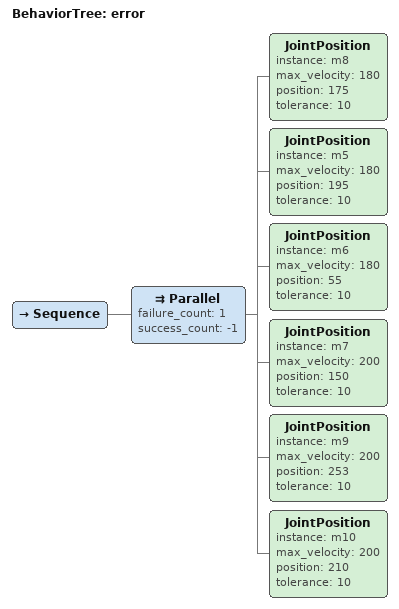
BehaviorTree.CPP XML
<?xml version="1.0" encoding="UTF-8"?>
<root BTCPP_format="4">
  <BehaviorTree ID="error">
    <Sequence>
      <Parallel failure_count="1"
                success_count="-1">
        <JointPosition instance="m8"
                       max_velocity="180"
                       position="175"
                       tolerance="10"/>
        <JointPosition instance="m5"
                       max_velocity="180"
                       position="195"
                       tolerance="10"/>
        <JointPosition instance="m6"
                       max_velocity="180"
                       position="55"
                       tolerance="10"/>
        <JointPosition instance="m7"
                       max_velocity="200"
                       position="150"
                       tolerance="10"/>
        <JointPosition instance="m9"
                       max_velocity="200"
                       position="253"
                       tolerance="10"/>
        <JointPosition instance="m10"
                       max_velocity="200"
                       position="210"
                       tolerance="10"/>
      </Parallel>
    </Sequence>
  </BehaviorTree>

</root>
